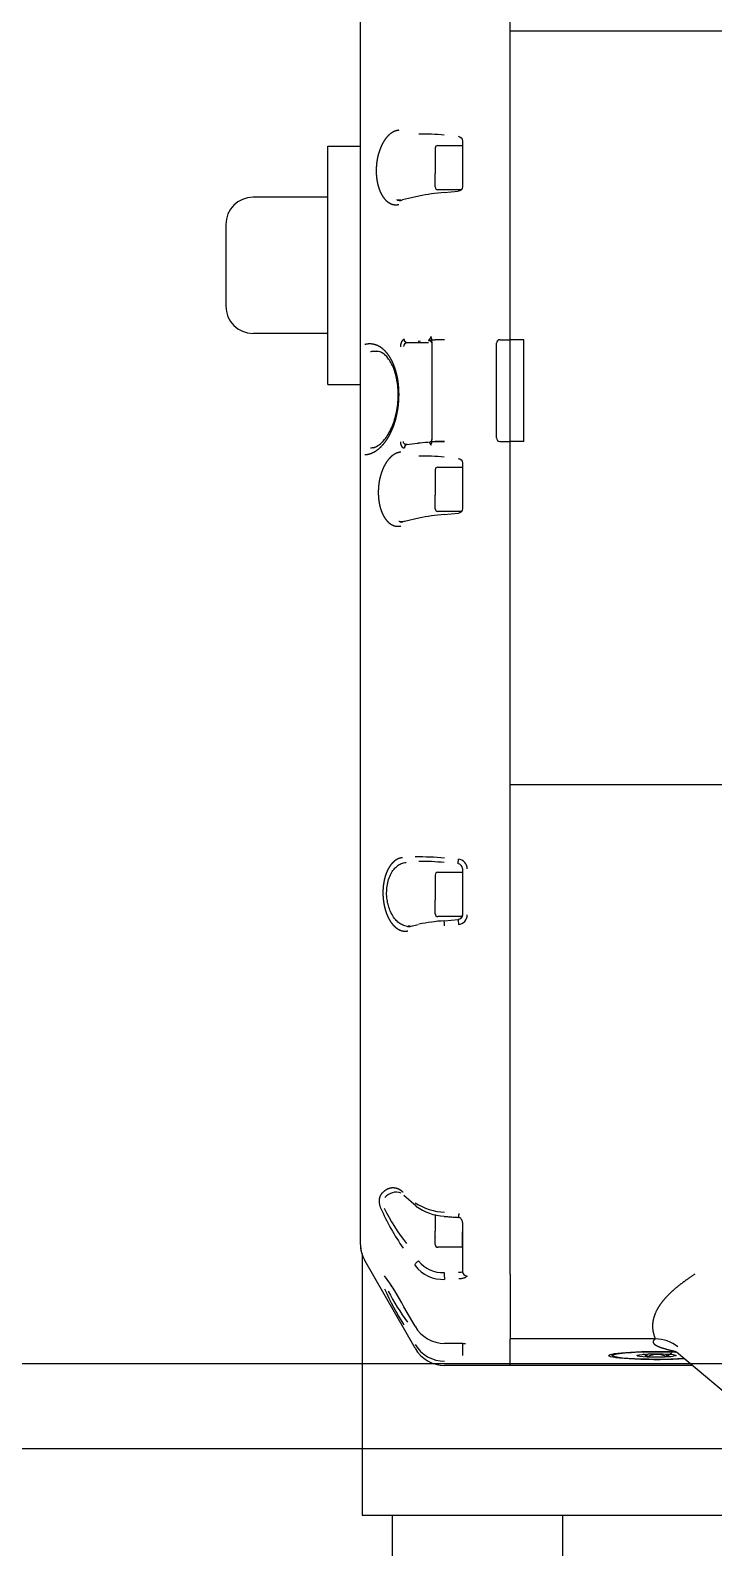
# Model space of a CAD drawing. Extents: x -1899985 to 1774885, y 556286 to 2175695.
# Drawn here: x -1730110 to -1729795, y 576652 to 577352 of the extents above; entities that cross this region are included whole.
import ezdxf

# ---------------------------------------------------------------- set-up
doc = ezdxf.new("R2010")
doc.units = 0
doc.header["$LTSCALE"] = 10
doc.header["$MEASUREMENT"] = 0
for name, color, linetype in [('20剖面图$0$A-LIN-V', 9, 'Continuous'), ('20剖面图$0$EWHS5T6M-1', 7, 'Continuous'), ('20剖面图$0$EWHS5T6M-3', 7, 'Continuous'), ('20剖面图$0$FHSGH10105-主梁-06', 7, 'Continuous'), ('20剖面图$0$取电臂', 7, 'Continuous'), ('A-LIN-V', 9, 'Continuous')]:
    doc.layers.add(name, color=color, linetype=linetype)

# ---------------------------------------------------------------- blocks, each defined once
blk = doc.blocks.new('20剖面图$0$3243243')
at = {"layer": '20剖面图$0$EWHS5T6M-1', "color": 4, "linetype": 'Continuous'}
for p, q in [((1568008.52, 576162.23), (1568008.52, 576041.78)), ((1568008.52, 576162.23), (1568008.52, 576041.78)), ((1568021.09, 576041.78), (1568134.23, 576041.78)), ((1568021.09, 576041.78), (1568022.66, 576041.78)), ((1568101.23, 576041.78), (1568134.23, 576041.78))]:
    blk.add_line(p, q, dxfattribs=at)
at = {"layer": '20剖面图$0$EWHS5T6M-3', "color": 4, "linetype": 'Continuous'}
for p, q in [((1568076.87, 576727.05), (1568076.87, 576986.09)), ((1568007.73, 576959.04), (1568007.73, 576719.25)), ((1568007.73, 576959.04), (1568007.73, 576719.25)), ((1568076.87, 576584.59), (1568076.87, 576727.05)), ((1568193.95, 576727.05), (1568076.87, 576727.05)), ((1568076.87, 576584.59), (1568076.87, 576726.22)), ((1568007.73, 576719.25), (1568007.73, 576580.31)), ((1568007.73, 576719.25), (1568007.73, 576673.92)), ((1567992.8, 576673.92), (1568007.73, 576673.92)), ((1567992.8, 576563.92), (1567992.8, 576673.92)), ((1567992.8, 576673.92), (1568007.73, 576673.92)), ((1567992.8, 576650.35), (1567992.8, 576673.92)), ((1568042.3, 576673.03), (1568042.3, 576661.38)), ((1568043.56, 576674.29), (1568054.87, 576674.29)), ((1568054.87, 576676.32), (1568054.87, 576655.29)), ((1568042.29, 576669.53), (1568042.3, 576669.52)), ((1568042.3, 576658.63), (1568042.29, 576658.62)), ((1568042.3, 576655.12), (1568042.3, 576661.38)), ((1567992.8, 576650.35), (1567958.23, 576650.35)), ((1567992.8, 576650.35), (1567958.23, 576650.35)), ((1568034.77, 576650.94), (1568027.24, 576649.14)), ((1568054.35, 576653.86), (1568043.56, 576653.86)), ((1568046.47, 576652.55), (1568052.87, 576653.11)), ((1567945.66, 576637.78), (1567945.66, 576600.06)), ((1567945.66, 576637.78), (1567945.66, 576600.06)), ((1567992.8, 576587.49), (1567958.23, 576587.49)), ((1567992.8, 576587.49), (1567958.23, 576587.49)), ((1567992.8, 576563.92), (1567992.8, 576587.49)), ((1568007.73, 576580.31), (1568007.73, 576554.76)), ((1568039.16, 576583.08), (1568029.42, 576583.08)), ((1568040.73, 576583.5), (1568040.82, 576584.5)), ((1568040.73, 576583.5), (1568040.73, 576538.44)), ((1568040.82, 576584.5), (1568040.79, 576584.49)), ((1568046.66, 576584.59), (1568042.3, 576584.59)), ((1568070.59, 576539.2), (1568070.59, 576583.02)), ((1568072.16, 576584.59), (1568076.87, 576584.59)), ((1568076.87, 576582.05), (1568076.87, 576584.59)), ((1568076.87, 576582.05), (1568076.87, 576584.59)), ((1568083.16, 576584.59), (1568076.87, 576584.59)), ((1568076.87, 576577), (1568076.87, 576582.05)), ((1568076.87, 576577), (1568076.87, 576582.05)), ((1568083.16, 576537.63), (1568083.16, 576584.59)), ((1568076.87, 576541.93), (1568076.87, 576577)), ((1568076.87, 576541.93), (1568076.87, 576577)), ((1567992.8, 576563.92), (1568007.73, 576563.92)), ((1567992.8, 576563.92), (1568007.73, 576563.92)), ((1568007.73, 576563.92), (1568007.73, 576377.79)), ((1568007.73, 576554.76), (1568007.73, 576532.15)), ((1568029.19, 576536.11), (1568034.18, 576536.86)), ((1568040.82, 576537.54), (1568040.73, 576538.44)), ((1568040.79, 576537.53), (1568040.82, 576537.54)), ((1568046.66, 576537.63), (1568042.3, 576537.63)), ((1568072.16, 576537.63), (1568076.87, 576537.63)), ((1568076.87, 576537.63), (1568076.87, 576541.93)), ((1568076.87, 576537.63), (1568076.87, 576541.93)), ((1568076.87, 576380), (1568076.87, 576537.63)), ((1568076.87, 576378.96), (1568076.87, 576537.63)), ((1568083.16, 576537.63), (1568076.87, 576537.63)), ((1568007.73, 576532.15), (1568007.73, 576377.79)), ((1568029.01, 576536.13), (1568029.07, 576536.08)), ((1568042.3, 576524.45), (1568042.3, 576512.8)), ((1568043.56, 576525.71), (1568054.87, 576525.71)), ((1568054.87, 576527.6), (1568054.87, 576506.57)), ((1568042.29, 576520.95), (1568042.3, 576520.94)), ((1568042.3, 576510.05), (1568042.29, 576510.04)), ((1568042.3, 576506.54), (1568042.3, 576512.8)), ((1568034.77, 576502.22), (1568028.14, 576500.64)), ((1568054.45, 576505.28), (1568043.56, 576505.28)), ((1568046.47, 576503.84), (1568052.87, 576504.39)), ((1568007.73, 576377.79), (1568007.73, 576199.92)), ((1568007.73, 576377.79), (1568007.73, 576199.92)), ((1568076.87, 576181.06), (1568076.87, 576378.96)), ((1568193.95, 576378.96), (1568076.87, 576378.96)), ((1568076.87, 576181.06), (1568076.87, 576377.91)), ((1568054.87, 576340.3), (1568054.87, 576319.03)), ((1568042.29, 576333.82), (1568042.3, 576333.82)), ((1568042.3, 576337.33), (1568042.3, 576325.68)), ((1568043.56, 576338.59), (1568054.87, 576338.59)), ((1568042.3, 576322.93), (1568042.29, 576322.92)), ((1568042.3, 576319.42), (1568042.3, 576325.68)), ((1568031.14, 576313.76), (1568034.44, 576314.56)), ((1568054.7, 576318.16), (1568043.56, 576318.16)), ((1568046.47, 576316.24), (1568052.98, 576316.81)), ((1568007.73, 576199.92), (1568007.73, 576178.17)), ((1568007.73, 576199.92), (1568007.73, 576178.17)), ((1568033.47, 576184.44), (1568027.89, 576189.38)), ((1568042.3, 576180.55), (1568042.3, 576172.93)), ((1568046.47, 576179.7), (1568052.56, 576179.12)), ((1568051.68, 576179.2), (1568046.47, 576179.69)), ((1568052.59, 576179.11), (1568051.68, 576179.2)), ((1568053.21, 576179.05), (1568052.54, 576179.12)), ((1568076.87, 576152.96), (1568076.87, 576181.06)), ((1568076.87, 576152.96), (1568076.87, 576181.06)), ((1568007.73, 576178.17), (1568007.73, 576167.13)), ((1568007.73, 576178.17), (1568007.73, 576167.13)), ((1568042.3, 576166.67), (1568042.3, 576172.93)), ((1568054.87, 576176.86), (1568054.87, 576154.88)), ((1568054.87, 576176.82), (1568054.87, 576172.55)), ((1568054.87, 576165.41), (1568054.87, 576172.55)), ((1568042.3, 576170.18), (1568042.29, 576170.17)), ((1568054.87, 576165.41), (1568043.56, 576165.41)), ((1568008.52, 576162.23), (1568008.52, 576041.78)), ((1568008.52, 576162.23), (1568008.52, 576041.78)), ((1568033.03, 576118.8), (1568009.81, 576159.32)), ((1568054.87, 576159.27), (1568054.87, 576154.88)), ((1568054.87, 576154.88), (1568054.87, 576154.17)), ((1568076.87, 576152.96), (1568076.87, 576123.81)), ((1568076.87, 576152.96), (1568076.87, 576123.1)), ((1568033.05, 576128.95), (1568027.84, 576137.97)), ((1568143.92, 576123.1), (1568076.87, 576123.1)), ((1568076.87, 576110.78), (1568076.87, 576123.1)), ((1568143.92, 576123.1), (1568143.95, 576123.1)), ((1568053.04, 576120.97), (1568046.64, 576121.02)), ((1568054.87, 576120.92), (1568054.87, 576115.47)), ((1568076.87, 576110.96), (1568076.87, 576122.92)), ((1568124.02, 576115.43), (1568124.02, 576116.15)), ((1568140.21, 576114.74), (1568140.21, 576116.13)), ((1568149.28, 576114.77), (1568149.28, 576116.1)), ((1568185.21, 576090.56), (1568153.68, 576117.02)), ((1568076.87, 576110.9), (1568046.66, 576110.9)), ((1568161.12, 576110.78), (1568076.87, 576110.78)), ((1568008.52, 576041.78), (1568021.09, 576041.78)), ((1568008.52, 576041.78), (1568021.09, 576041.78)), ((1568021.09, 576041.78), (1568184.52, 576041.78)), ((1568021.09, 576041.78), (1568022.66, 576041.78)), ((1568101.23, 576041.78), (1568184.52, 576041.78))]:
    blk.add_line(p, q, dxfattribs=at)
for centre, radius, start, end in [((1568037.27, 576588.52), 91, 84.20105, 91.57972), ((1568043.56, 576673.03), 1.26, 90, 180), ((1567958.23, 576637.78), 12.57, 90, 180), ((1567958.23, 576637.78), 12.57, 90, 180), ((1568026.05, 576653.02), 4.14, 253.46936, 275.53031), ((1568053.5, 576558.05), 94.76, 94.25385, 101.4015), ((1568043.56, 576655.12), 1.26, 180, 270), ((1567958.23, 576600.06), 12.57, 180, 270), ((1567958.23, 576600.06), 12.57, 180, 270), ((1568038.31, 576584.51), 2.48, 359.43936, 37.8711), ((1568029.48, 576581.2), 1.88, 91.77406, 174.57395), ((1568072.16, 576583.02), 1.57, 90, 180), ((1568038.1, 576537.53), 2.68, 323.6578, 359.87958), ((1568072.16, 576539.2), 1.57, 180, 270), ((1568037.27, 576439.8), 91, 84.20105, 91.57972), ((1568043.56, 576524.45), 1.26, 90, 180), ((1568053.5, 576409.33), 94.76, 94.25385, 101.4015), ((1568043.56, 576506.54), 1.26, 180, 270), ((1568026.96, 576504.49), 4.11, 253.4261, 275.47231), ((1568034.65, 576200.14), 145.55, 85.26506, 90.62776), ((1568037.36, 576256.32), 87.26, 84.00964, 91.70571), ((1567864.24, 576360.95), 189.52, 354.42438, 355.05675), ((1568052.62, 576340.3), 2.25, 0.07378, 83.82513), ((1568052.65, 576340.22), 4.43, 359.85834, 84.69577), ((1568043.56, 576337.33), 1.26, 90, 180), ((1568043.56, 576319.42), 1.26, 180, 270), ((1568030.36, 576317.73), 4.19, 252.97509, 273.81654), ((1568053.44, 576223.15), 93.34, 94.28115, 101.53915), ((1568129.43, 576322.15), 76.75, 183.99545, 185.70904), ((1568052.63, 576319.03), 2.24, 276.0525, 0.05241), ((1568052.65, 576318.92), 4.42, 275.29196, 0.15393), ((1568024.38, 576183.81), 7.05, 71.1936, 138.43833), ((1568125.52, 576232), 118.74, 204.06132, 214.35472), ((1568107.49, 576228.3), 99.45, 206.75733, 217.96443), ((1568047.81, 576209), 27.39, 237.4046, 267.60189), ((1568047.96, 576204.18), 24.48, 233.57383, 266.51465), ((1568023.45, 576167.13), 15.71, 180, 209.81082), ((1568023.45, 576167.13), 15.71, 180, 198.19487), ((1568043.56, 576166.67), 1.26, 180, 270), ((1568045.64, 576167.48), 13.8, 217.21054, 273.51305), ((1567940.55, 576093.27), 98.07, 27.11543, 36.96521), ((1568045.78, 576166.42), 15.83, 216.49768, 273.19768), ((1568062.56, 576153.08), 16.09, 177.78839, 188.81365), ((1568056.86, 576154.24), 1.98, 181.83621, 271.72544), ((1568157.97, 576210.18), 153.08, 204.70892, 211.7891), ((1568114.2, 576193.8), 105.5, 207.4923, 216.65335), ((1568046.77, 576136.88), 15.85, 210.03235, 269.59359), ((1568143.92, 576106.61), 16.5, 50.83398, 89.90039), ((1568046.66, 576126.61), 15.71, 209.81082, 270), ((1568046.53, 576128.46), 15.61, 210.27284, 270.48242), ((1568144.77, 576106.74), 9.21, 60.69401, 119.68266)]:
    blk.add_arc(centre, radius, start, end, dxfattribs=at)
at = {"layer": '20剖面图$0$EWHS5T6M-3', "color": 4, "linetype": 'Continuous', "extrusion": (0, 0, -1)}
for centre, major_axis, ratio, start_param, end_param in [((1568052.67, 576676.32), (2.2, 0), 0.996195, 4.799655, 6.283185), ((1568052.67, 576655.29), (-2.2, 0), 0.996195, 3.141593, 4.625123), ((1568046.66, 576583.22), (-14.14, 0), 0.087156, 0.523599, 0.664081), ((1568039.16, 576582.7), (1.57, 0), 0.996195, 4.712389, 6.283185), ((1568039.16, 576583.5), (1.57, 0), 0.786918, 4.994332, 6.283185), ((1568042.3, 576584.45), (1.57, 0), 0.087156, 3.482259, 4.712389), ((1568034.41, 576535.31), (0.23, -1.55), 0.86273, 3.141593, 3.314816), ((1568046.66, 576536.26), (-14.14, 0), 0.087156, 0.523599, 1.011737), ((1568039.16, 576538.44), (1.57, 0), 0.882114, 0, 1.288854), ((1568046.66, 576536.26), (-15.71, 0), 0.087156, 1.187697, 1.570796), ((1568042.3, 576537.49), (-1.57, 0), 0.087156, 0.340666, 1.570796), ((1568052.67, 576527.6), (2.2, 0), 0.996195, 4.799655, 6.283185), ((1568052.67, 576506.57), (-2.2, 0), 0.996195, 3.141593, 4.625123), ((1568052.63, 576319.03), (-2.25, 0.04), 0.998994, 3.125734, 4.59105), ((1568053.19, 576181.11), (0.19, 2.03), 0.00447, 1.617607, 3.576156), ((1568144.45, 576115.43), (20.43, 0), 0.087156, 0.894834, 3.627495), ((1568144.45, 576115.43), (22, 0), 0.087156, 3.141593, 5.13954), ((1568144.45, 576115.43), (-20.43, 0), 0.087156, 0.485902, 2.024816), ((1568144.45, 576115.43), (9.07, 0), 0.087156, 3.103896, 4.151094), ((1568144.45, 576115.43), (-9.07, 0), 0.087156, 1.009501, 2.056699), ((1568144.45, 576115.43), (9.07, 0), 0.087156, 5.198291, 6.245489), ((1568144.45, 576115.43), (-22, 0), 0.087156, 4.081811, 6.283185), ((1568144.45, 576115.43), (-9.07, 0), 0.087156, 5.198291, 6.245489), ((1568144.45, 576115.43), (9.07, 0), 0.087156, 1.009501, 2.056699), ((1568144.45, 576115.43), (9.07, 0), 0.087156, 0.485902, 1.009501), ((1568144.45, 576115.43), (-9.07, 0), 0.087156, 3.103896, 3.627495)]:
    blk.add_ellipse(centre, major_axis=major_axis, ratio=ratio, start_param=start_param, end_param=end_param, dxfattribs=at)
at = {"layer": '20剖面图$0$EWHS5T6M-3', "color": 4, "linetype": 'Continuous'}
for points, degree, knots in [([(1568025.52, 576681.29), (1568024.51, 576681.22), (1568023.51, 576680.81), (1568022.51, 576680.39), (1568021.56, 576679.64), (1568020.62, 576678.9), (1568019.76, 576677.84), (1568018.9, 576676.79), (1568018.17, 576675.48), (1568017.44, 576674.17), (1568016.86, 576672.65), (1568016.28, 576671.14), (1568015.88, 576669.47), (1568015.48, 576667.81), (1568015.28, 576666.07), (1568015.07, 576664.34), (1568015.07, 576662.59), (1568015.07, 576660.85), (1568015.28, 576659.18), (1568015.48, 576657.5), (1568015.88, 576655.96), (1568016.28, 576654.42), (1568016.86, 576653.07), (1568017.43, 576651.73), (1568018.17, 576650.64), (1568018.9, 576649.55), (1568019.76, 576648.76), (1568020.62, 576647.97), (1568021.56, 576647.5), (1568022.51, 576647.04), (1568023.51, 576646.93), (1568024.51, 576646.82), (1568025.52, 576647.06)], 2, [0, 0, 0, 0.0625, 0.0625, 0.125, 0.125, 0.1875, 0.1875, 0.25, 0.25, 0.3125, 0.3125, 0.375, 0.375, 0.4375, 0.4375, 0.5, 0.5, 0.5625, 0.5625, 0.625, 0.625, 0.6875, 0.6875, 0.75, 0.75, 0.8125, 0.8125, 0.875, 0.875, 0.9375, 0.9375, 1, 1, 1]), ([(1568026.38, 576649.01), (1568026.32, 576649.01), (1568025.96, 576648.98), (1568025.37, 576648.99), (1568024.84, 576649.05), (1568024.61, 576649.1)], 3, [0.02891952, 0.02891952, 0.02891952, 0.02891952, 0.03559223, 0.06538625, 0.08931758, 0.08931758, 0.08931758, 0.08931758]), ([(1568026.5, 576648.94), (1568026.52, 576648.95), (1568026.54, 576648.96), (1568026.77, 576649.07), (1568027, 576649.13), (1568027.24, 576649.14)], 3, [0.727826, 0.727826, 0.727826, 0.727826, 0.75, 0.75, 1, 1, 1, 1]), ([(1568040.27, 576586.04), (1568040.26, 576586.01), (1568040.26, 576585.95), (1568040.24, 576585.86), (1568040.21, 576585.77), (1568040.18, 576585.67), (1568040.13, 576585.57), (1568040.08, 576585.46), (1568040.02, 576585.36), (1568039.93, 576585.21), (1568039.82, 576585.04), (1568039.7, 576584.85), (1568039.63, 576584.74), (1568039.6, 576584.69)], 3, [0, 0, 0, 0, 0.046213, 0.095895, 0.149811, 0.208554, 0.272571, 0.342192, 0.417658, 0.499136, 0.665682, 0.832684, 1, 1, 1, 1]), ([(1568009.84, 576531.51), (1568011.35, 576531.56), (1568012.85, 576532.15), (1568014.36, 576532.73), (1568015.79, 576533.83), (1568017.21, 576534.92), (1568018.51, 576536.48), (1568019.81, 576538.03), (1568020.92, 576539.99), (1568022.02, 576541.94), (1568022.9, 576544.21), (1568023.77, 576546.48), (1568024.38, 576548.97), (1568024.98, 576551.46), (1568025.29, 576554.07), (1568025.6, 576556.68), (1568025.6, 576559.3), (1568025.6, 576561.91), (1568025.29, 576564.43), (1568024.98, 576566.94), (1568024.38, 576569.25), (1568023.77, 576571.56), (1568022.9, 576573.57), (1568022.02, 576575.57), (1568020.92, 576577.2), (1568019.81, 576578.81), (1568018.51, 576579.98), (1568017.22, 576581.15), (1568015.79, 576581.81), (1568014.36, 576582.47), (1568012.85, 576582.6), (1568011.35, 576582.73), (1568009.84, 576582.33)], 2, [0, 0, 0, 0.0625, 0.0625, 0.125, 0.125, 0.1875, 0.1875, 0.25, 0.25, 0.3125, 0.3125, 0.375, 0.375, 0.4375, 0.4375, 0.5, 0.5, 0.5625, 0.5625, 0.625, 0.625, 0.6875, 0.6875, 0.75, 0.75, 0.8125, 0.8125, 0.875, 0.875, 0.9375, 0.9375, 1, 1, 1]), ([(1568012.39, 576579.11), (1568012.53, 576579.14), (1568012.79, 576579.19), (1568013.18, 576579.26), (1568013.56, 576579.31), (1568013.93, 576579.34), (1568014.28, 576579.36), (1568014.62, 576579.36), (1568014.95, 576579.36), (1568015.26, 576579.34), (1568015.54, 576579.32), (1568015.72, 576579.3), (1568015.79, 576579.29)], 3, [0, 0, 0, 0, 0.0181215, 0.0356849, 0.0526911, 0.0691411, 0.085036, 0.1003767, 0.1151641, 0.129399, 0.1430824, 0.15322, 0.15322, 0.15322, 0.15322]), ([(1568013.97, 576534.7), (1568015.71, 576535.47), (1568018.13, 576536.84), (1568022.21, 576543.31), (1568024.45, 576550.07), (1568025.46, 576557.69), (1568025.01, 576565.2), (1568023.21, 576571.82), (1568020.67, 576576.14), (1568018.12, 576578.63), (1568016.38, 576579.09), (1568015.24, 576579.34)], 3, [0, 0, 0, 0, 0.182956, 0.293819, 0.396585, 0.497863, 0.598718, 0.698185, 0.807965, 0.892562, 1, 1, 1, 1]), ([(1568028.06, 576584.72), (1568027.7, 576584.66), (1568027.37, 576584.37), (1568027.04, 576584.09), (1568026.78, 576583.61), (1568026.52, 576583.13), (1568026.39, 576582.53), (1568026.25, 576581.94), (1568026.25, 576581.31)], 2, [0, 0, 0, 0.25, 0.25, 0.5, 0.5, 0.75, 0.75, 1, 1, 1]), ([(1568029.42, 576583.08), (1568029.07, 576583.1), (1568028.71, 576583.29), (1568028.21, 576583.89), (1568028.06, 576584.31), (1568028.06, 576584.72)], 3, [0, 0, 0, 0, 0.5, 0.5, 1, 1, 1, 1]), ([(1568039.6, 576584.69), (1568039.58, 576584.66), (1568039.55, 576584.59), (1568039.49, 576584.51), (1568039.43, 576584.44), (1568039.37, 576584.37), (1568039.3, 576584.33), (1568039.23, 576584.29), (1568039.18, 576584.27), (1568039.16, 576584.27)], 3, [0, 0, 0, 0, 0.129131, 0.262792, 0.401034, 0.543884, 0.691341, 0.843389, 1, 1, 1, 1]), ([(1568026.25, 576537.48), (1568026.25, 576536.86), (1568026.39, 576536.3), (1568026.52, 576535.75), (1568026.78, 576535.35), (1568027.03, 576534.95), (1568027.37, 576534.76), (1568027.7, 576534.57), (1568028.06, 576534.62)], 2, [0, 0, 0, 0.25, 0.25, 0.5, 0.5, 0.75, 0.75, 1, 1, 1]), ([(1568029.42, 576536.12), (1568029.36, 576536.12), (1568029.25, 576536.11), (1568029.08, 576536.12), (1568028.93, 576536.14), (1568028.79, 576536.17), (1568028.66, 576536.21), (1568028.54, 576536.25), (1568028.44, 576536.29), (1568028.35, 576536.34), (1568028.23, 576536.41), (1568028.08, 576536.52), (1568027.92, 576536.7), (1568027.79, 576536.89), (1568027.7, 576537.1), (1568027.63, 576537.32), (1568027.62, 576537.47), (1568027.61, 576537.55)], 3, [0, 0, 0, 0, 0.075871, 0.146671, 0.212405, 0.273077, 0.328693, 0.379262, 0.424794, 0.465303, 0.500811, 0.597627, 0.687782, 0.772055, 0.851394, 0.926938, 1, 1, 1, 1]), ([(1568039.6, 576537.11), (1568039.61, 576537.09), (1568039.65, 576537.04), (1568039.71, 576536.96), (1568039.78, 576536.87), (1568039.86, 576536.77), (1568039.96, 576536.66), (1568040.05, 576536.54), (1568040.14, 576536.4), (1568040.2, 576536.25), (1568040.25, 576536.1), (1568040.26, 576535.99), (1568040.27, 576535.94)], 3, [0, 0, 0, 0, 0.096597, 0.194899, 0.294943, 0.396756, 0.500362, 0.61835, 0.725629, 0.823603, 0.914215, 1, 1, 1, 1]), ([(1568014.31, 576534.77), (1568014.2, 576534.75), (1568013.84, 576534.67), (1568013.2, 576534.56), (1568012.67, 576534.53), (1568012.39, 576534.51)], 3, [0.91364602, 0.91364602, 0.91364602, 0.91364602, 0.92836282, 0.9630183, 1, 1, 1, 1]), ([(1568026.43, 576532.63), (1568025.42, 576532.56), (1568024.43, 576532.15), (1568023.44, 576531.74), (1568022.49, 576530.99), (1568021.55, 576530.25), (1568020.69, 576529.2), (1568019.84, 576528.16), (1568019.11, 576526.85), (1568018.38, 576525.54), (1568017.8, 576524.03), (1568017.23, 576522.52), (1568016.83, 576520.87), (1568016.44, 576519.22), (1568016.23, 576517.49), (1568016.03, 576515.76), (1568016.03, 576514.02), (1568016.03, 576512.29), (1568016.23, 576510.62), (1568016.44, 576508.95), (1568016.83, 576507.42), (1568017.23, 576505.88), (1568017.8, 576504.54), (1568018.38, 576503.21), (1568019.11, 576502.12), (1568019.84, 576501.04), (1568020.69, 576500.25), (1568021.55, 576499.46), (1568022.49, 576499), (1568023.43, 576498.54), (1568024.43, 576498.43), (1568025.42, 576498.31), (1568026.43, 576498.55)], 2, [0, 0, 0, 0.0625, 0.0625, 0.125, 0.125, 0.1875, 0.1875, 0.25, 0.25, 0.3125, 0.3125, 0.375, 0.375, 0.4375, 0.4375, 0.5, 0.5, 0.5625, 0.5625, 0.625, 0.625, 0.6875, 0.6875, 0.75, 0.75, 0.8125, 0.8125, 0.875, 0.875, 0.9375, 0.9375, 1, 1, 1]), ([(1568029.42, 576536.12), (1568029.1, 576536.14), (1568028.72, 576536), (1568028.19, 576535.41), (1568028.07, 576534.99), (1568028.06, 576534.62)], 3, [0, 0, 0, 0, 0.503981, 0.503981, 1, 1, 1, 1]), ([(1568027.29, 576500.51), (1568027.23, 576500.51), (1568026.87, 576500.47), (1568026.28, 576500.49), (1568025.76, 576500.55), (1568025.53, 576500.6)], 3, [0.02892131, 0.02892131, 0.02892131, 0.02892131, 0.03559755, 0.06539483, 0.0893273, 0.0893273, 0.0893273, 0.0893273]), ([(1568027.16, 576345.3), (1568026.17, 576345.23), (1568025.21, 576344.82), (1568024.26, 576344.42), (1568023.37, 576343.68), (1568022.5, 576342.94), (1568021.73, 576341.91), (1568020.96, 576340.87), (1568020.34, 576339.58), (1568019.71, 576338.29), (1568019.26, 576336.79), (1568018.8, 576335.3), (1568018.53, 576333.66), (1568018.26, 576332.03), (1568018.19, 576330.32), (1568018.12, 576328.61), (1568018.26, 576326.89), (1568018.39, 576325.17), (1568018.72, 576323.52), (1568019.04, 576321.87), (1568019.55, 576320.35), (1568020.06, 576318.84), (1568020.74, 576317.51), (1568021.41, 576316.19), (1568022.21, 576315.11), (1568023.02, 576314.04), (1568023.93, 576313.26), (1568024.83, 576312.48), (1568025.81, 576312.02), (1568026.78, 576311.57), (1568027.77, 576311.45), (1568028.77, 576311.34), (1568029.75, 576311.58)], 2, [0, 0, 0, 0.0625, 0.0625, 0.125, 0.125, 0.1875, 0.1875, 0.25, 0.25, 0.3125, 0.3125, 0.375, 0.375, 0.4375, 0.4375, 0.5, 0.5, 0.5625, 0.5625, 0.625, 0.625, 0.6875, 0.6875, 0.75, 0.75, 0.8125, 0.8125, 0.875, 0.875, 0.9375, 0.9375, 1, 1, 1]), ([(1568028.87, 576313.77), (1568028.51, 576313.83), (1568027.52, 576314.09), (1568025.98, 576314.87), (1568023.66, 576316.84), (1568021.31, 576320.56), (1568019.69, 576326.74), (1568020, 576333.38), (1568021.6, 576337.78), (1568023.38, 576340.24), (1568024.84, 576341.66), (1568026.7, 576342.83), (1568028.11, 576343.05), (1568028.87, 576343.16)], 3, [0.089227, 0.089227, 0.089227, 0.089227, 0.1254863, 0.1918246, 0.2509131, 0.3864299, 0.5001424, 0.6195056, 0.7492603, 0.7950378, 0.8521868, 0.9205802, 1, 1, 1, 1]), ([(1568030.64, 576313.68), (1568030.59, 576313.68), (1568030.29, 576313.65), (1568029.98, 576313.65), (1568029.71, 576313.66)], 3, [0.02843259, 0.02843259, 0.02843259, 0.02843259, 0.03301271, 0.06025536, 0.06025536, 0.06025536, 0.06025536]), ([(1568030.71, 576313.59), (1568030.73, 576313.61), (1568030.76, 576313.62), (1568030.99, 576313.74), (1568031.22, 576313.8), (1568031.46, 576313.81)], 3, [0.7219654, 0.7219654, 0.7219654, 0.7219654, 0.75, 0.75, 1, 1, 1, 1]), ([(1568046.66, 576313.95), (1568046.63, 576314.26), (1568046.61, 576314.57), (1568046.56, 576315.15), (1568046.53, 576315.41), (1568046.5, 576315.84), (1568046.48, 576316.01), (1568046.47, 576316.22), (1568046.47, 576316.26), (1568046.47, 576316.23)], 3, [0, 0, 0, 0, 0.25, 0.25, 0.5, 0.5, 0.75, 0.75, 1, 1, 1, 1]), ([(1568017.51, 576190.1), (1568017.46, 576190.02), (1568017.34, 576189.86), (1568017.18, 576189.61), (1568017.03, 576189.35), (1568016.9, 576189.09), (1568016.79, 576188.83), (1568016.69, 576188.56), (1568016.6, 576188.29), (1568016.53, 576188.02), (1568016.48, 576187.74), (1568016.44, 576187.46), (1568016.4, 576187.09), (1568016.39, 576186.62), (1568016.43, 576186.04), (1568016.51, 576185.45), (1568016.65, 576184.84), (1568016.84, 576184.22), (1568017.01, 576183.8), (1568017.1, 576183.59)], 3, [0, 0, 0, 0, 0.048845, 0.096906, 0.144215, 0.190808, 0.236719, 0.281986, 0.326648, 0.370744, 0.414319, 0.457414, 0.500075, 0.58118, 0.662791, 0.745199, 0.82869, 0.913537, 1, 1, 1, 1]), ([(1568027.48, 576190.86), (1568026.88, 576191.39), (1568026.26, 576191.78), (1568025.63, 576192.17), (1568024.99, 576192.42), (1568024.34, 576192.66), (1568023.68, 576192.76), (1568023.03, 576192.86), (1568022.38, 576192.81), (1568021.72, 576192.76), (1568021.08, 576192.56), (1568020.44, 576192.36), (1568019.83, 576192.02), (1568019.21, 576191.68), (1568018.63, 576191.2), (1568018.05, 576190.71), (1568017.51, 576190.1)], 2, [0, 0, 0, 0.125, 0.125, 0.25, 0.25, 0.375, 0.375, 0.5, 0.5, 0.625, 0.625, 0.75, 0.75, 0.875, 0.875, 1, 1, 1]), ([(1568054.87, 576176.86), (1568054.87, 576177.42), (1568054.69, 576177.99), (1568054.01, 576178.9), (1568053.53, 576179.21), (1568053.01, 576179.26)], 3, [0, 0, 0, 0, 0.5, 0.5, 1, 1, 1, 1]), ([(1568033.05, 576157), (1568033.03, 576157.16), (1568033.04, 576157.34), (1568033.16, 576157.72), (1568033.26, 576157.92), (1568033.56, 576158.31), (1568033.75, 576158.51), (1568034.17, 576158.85), (1568034.4, 576159.01), (1568034.64, 576159.13)], 3, [0, 0, 0, 0, 0.25, 0.25, 0.5, 0.5, 0.75, 0.75, 1, 1, 1, 1]), ([(1568056.92, 576152.25), (1568056.92, 576152.23), (1568056.91, 576152.17), (1568056.89, 576152.07), (1568056.84, 576151.96), (1568056.76, 576151.85), (1568056.59, 576151.68), (1568056.3, 576151.48), (1568055.86, 576151.27), (1568055.33, 576151.1), (1568054.73, 576150.97), (1568054.13, 576150.88), (1568053.64, 576150.83), (1568053.33, 576150.82), (1568053.19, 576150.81)], 3, [0, 0, 0, 0, 0.040091, 0.085599, 0.136434, 0.192536, 0.253873, 0.39572, 0.505375, 0.612356, 0.753804, 0.848833, 0.930864, 1, 1, 1, 1]), ([(1568162.16, 576152.96), (1568159.41, 576151.18), (1568157.09, 576149.47), (1568154.64, 576147.67), (1568152.62, 576145.92), (1568150.51, 576144.08), (1568148.85, 576142.27), (1568147.12, 576140.39), (1568145.87, 576138.52), (1568143.27, 576134.64), (1568142.77, 576130.84), (1568142.27, 576126.99), (1568143.92, 576123.1)], 2, [0, 0, 0, 0.125, 0.125, 0.25, 0.25, 0.375, 0.375, 0.5, 0.5, 0.75, 0.75, 1, 1, 1]), ([(1568143.95, 576123.1), (1568141.67, 576121.59), (1568144.44, 576120.07), (1568145.12, 576119.7), (1568146.11, 576119.32), (1568147.08, 576118.95), (1568148.34, 576118.58), (1568150.39, 576117.98), (1568153.23, 576117.36)], 2, [0, 0, 0, 0.5, 0.5, 0.625, 0.625, 0.75, 0.75, 0.9651205, 0.9651205, 0.9651205]), ([(1568056.3, 576120.78), (1568056.3, 576120.78), (1568056.28, 576120.79), (1568056.17, 576120.81), (1568055.79, 576120.86), (1568055.04, 576120.92), (1568054.02, 576120.96), (1568053.35, 576120.97), (1568053.04, 576120.97)], 3, [0.4127267, 0.4127267, 0.4127267, 0.4127267, 0.4325468, 0.4958555, 0.5912118, 0.726311, 0.893279, 1, 1, 1, 1]), ([(1568140.21, 576114.74), (1568139.59, 576115.4), (1568139.05, 576115.76), (1568138.74, 576115.97), (1568138.44, 576116.1)], 2, [0, 0, 0, 0.25, 0.25, 0.3701268, 0.3701268, 0.3701268]), ([(1568151.39, 576116.33), (1568150.87, 576116.24), (1568150.31, 576115.81), (1568149.83, 576115.45), (1568149.28, 576114.77)], 2, [0, 0, 0, 0.5, 0.5, 1, 1, 1]), ([(1568153.7, 576117.01), (1568153.52, 576117.16), (1568153.31, 576117.34), (1568153.29, 576117.41), (1568153.3, 576117.42)], 3, [0, 0, 0, 0, 0.0924354, 0.1357639, 0.1357639, 0.1357639, 0.1357639])]:
    blk.add_open_spline(points, degree=degree, knots=knots, dxfattribs=at)
for points in [[(1568028.14, 576500.64), (1568027.9, 576500.63), (1568027.65, 576500.56), (1568027.41, 576500.43)], [(1568053.01, 576153.9), (1568054.05, 576153.91), (1568054.87, 576154.03), (1568054.87, 576154.17)], [(1568022.28, 576147.33), (1568021.96, 576147.84), (1568021.7, 576148.27), (1568021.45, 576148.67)]]:
    blk.add_open_spline(points, degree=3, dxfattribs=at)
at = {"layer": '20剖面图$0$FHSGH10105-主梁-06', "color": 4, "linetype": 'Continuous'}
for p, q in [((1562724.44, 576111.78), (1570255.4, 576111.78)), ((1562731.11, 576072.49), (1570255.4, 576072.49))]:
    blk.add_line(p, q, dxfattribs=at)
at = {"layer": '20剖面图$0$取电臂', "color": 4, "linetype": 'Continuous'}
for p, q in [((1568022.66, 575712.63), (1568022.66, 576041.78)), ((1568022.66, 575712.63), (1568022.66, 576041.78)), ((1568101.23, 575712.63), (1568101.23, 576041.78)), ((1568101.23, 575712.63), (1568101.23, 576041.78))]:
    blk.add_line(p, q, dxfattribs=at)
blk = doc.blocks.new('20剖面图$0$b234swerwr')
at = {"layer": '20剖面图$0$A-LIN-V'}
blk.add_blockref('20剖面图$0$3243243', (-3140460.8, 0), dxfattribs=at)
blk = doc.blocks.new('20剖面图')
at = {"layer": '20剖面图$0$A-LIN-V'}
blk.add_blockref('20剖面图$0$b234swerwr', (-157505, 624.96), dxfattribs=at)

msp = doc.modelspace()

# ---------------------------------------------------------------- block references
at = {"layer": 'A-LIN-V'}
msp.add_blockref('20剖面图', (0, 0), dxfattribs=at)

doc.saveas('drawing.dxf')
